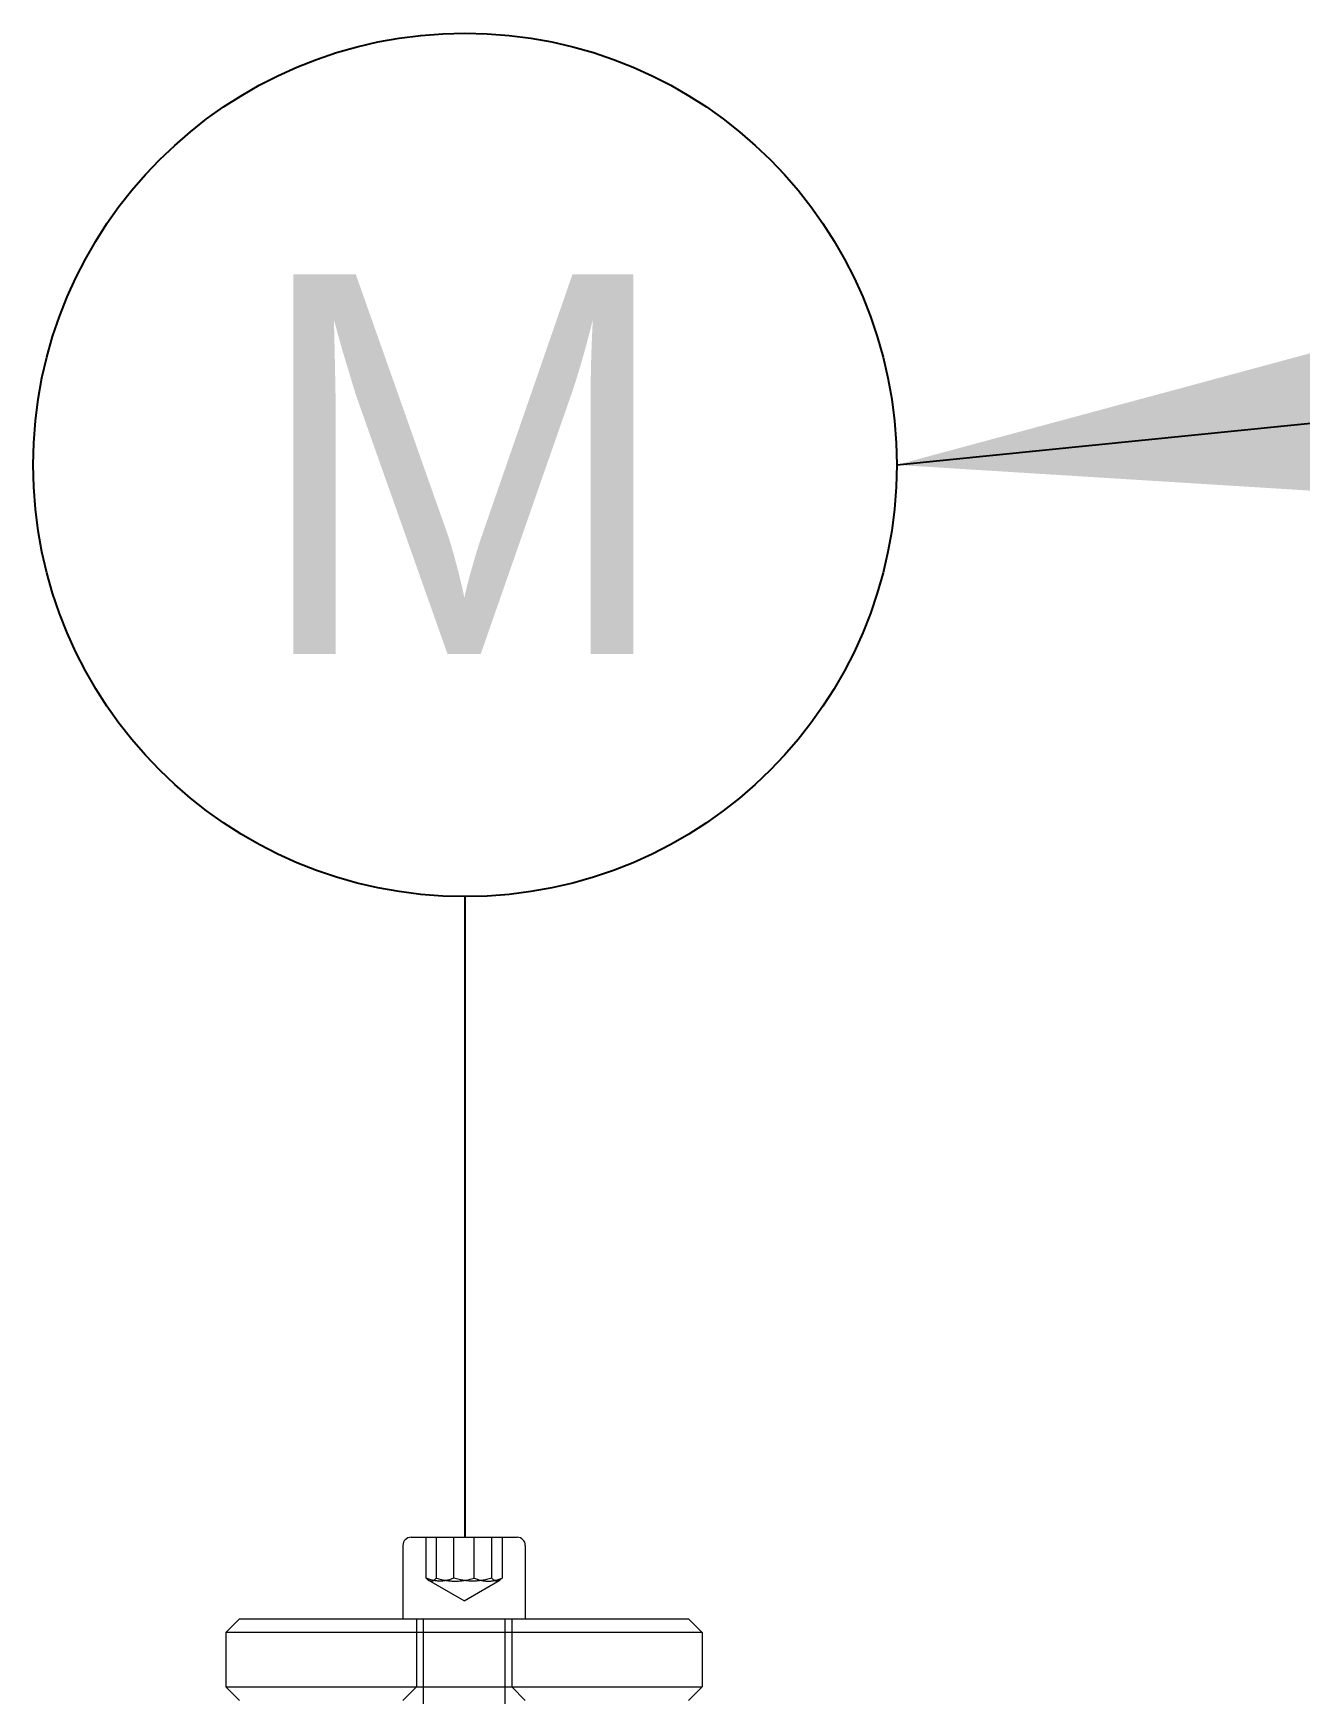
# Model space of a CAD drawing. Header units: millimetres. Extents: x -6314 to 11113, y -129 to 3675.
# Drawn here: x -4097.49 to -4060.26, y 2236.65 to 2285.47 of the extents above; entities that cross this region are included whole.
import ezdxf

# ---------------------------------------------------------------- set-up
doc = ezdxf.new("R2010")
doc.units = ezdxf.units.MM
doc.layers.add('Equipment', color=123, linetype='Continuous')
doc.dimstyles.new('ISO-25', dxfattribs={"dimtxt": 2.5, "dimasz": 2.5, "dimexe": 1.25, "dimexo": 0.625, "dimtad": 1, "dimtxsty": 'Standard', "dimcen": 2.5, "dimadec": 0, "dimazin": 0, "dimtfac": 1, "dimtmove": 0, "dimatfit": 3, "dimfxl": 1, "dimarcsym": 0})

# ---------------------------------------------------------------- blocks, each defined once
blk = doc.blocks.new('A$C161d446f')
at = {"layer": 'Equipment', "linetype": 'Continuous', "lineweight": 0, "extrusion": (0, 1, 0)}
for p, q in [((10.9, 563.521), (10.9, 561.361)), ((11.193, 563.761), (11.14, 563.761)), ((14.26, 563.761), (11.193, 563.761)), ((11.585, 563.761), (11.585, 562.561)), ((11.884, 562.561), (11.884, 563.761)), ((12.401, 562.561), (12.401, 563.761)), ((12.999, 562.561), (12.999, 563.761)), ((13.516, 562.561), (13.516, 563.761)), ((13.815, 562.561), (13.815, 563.761)), ((14.5, 563.521), (14.5, 561.361)), ((12.7, 561.894), (11.665, 562.492)), ((12.7, 561.894), (13.735, 562.492)), ((6.1, 561.361), (5.7, 560.961)), ((5.7, 560.961), (19.7, 560.961)), ((5.7, 560.961), (5.7, 559.361)), ((8.033, 561.361), (6.1, 561.361)), ((19.3, 561.361), (8.033, 561.361)), ((11.3, 561.361), (11.3, 559.361)), ((11.5, 561.341), (11.5, 551.575)), ((13.9, 561.341), (13.9, 551.575)), ((14.1, 561.361), (14.1, 559.361)), ((19.3, 561.361), (19.7, 560.961)), ((19.7, 560.961), (19.7, 559.361)), ((7.75, 559.361), (5.7, 559.361)), ((6.1, 558.961), (5.7, 559.361)), ((19.7, 559.361), (7.75, 559.361)), ((11.3, 559.361), (10.9, 558.961)), ((14.1, 559.361), (14.5, 558.961)), ((19.3, 558.961), (19.7, 559.361))]:
    blk.add_line(p, q, dxfattribs=at)
at = {"layer": 'Equipment', "linetype": 'Continuous', "lineweight": 0, "extrusion": (0, 0, -1)}
for centre, radius, start, end in [((-11.14, 563.521), 0.24, 0, 90), ((-14.26, 563.521), 0.24, 90, 180), ((-11.48, 561.341), 0.02, 90, 180), ((-13.92, 561.341), 0.02, 0, 90)]:
    blk.add_arc(centre, radius, start, end, dxfattribs=at)
at = {"layer": 'Equipment', "linetype": 'Continuous', "lineweight": 0}
for centre, start_param in [((-30.787, 537.961), -0.466004), ((-30.646, 537.961), -0.474979)]:
    blk.add_ellipse(centre, major_axis=(0, -25), ratio=0.707107, start_param=start_param, end_param=3.141593, dxfattribs=at)
for points, weights in [([(11.585, 562.561), (11.734, 562.394), (11.884, 562.561)], [1, 1.15470053838, 1]), ([(12.401, 562.561), (11.993, 562.394), (11.585, 562.561)], [1, 1.15470053838, 1]), ([(11.884, 562.561), (12.441, 562.394), (12.999, 562.561)], [1, 1.15470053838, 1]), ([(13.516, 562.561), (12.959, 562.394), (12.401, 562.561)], [2.12538660821, 2.45418506076, 2.12538660822]), ([(12.999, 562.561), (13.407, 562.394), (13.815, 562.561)], [1, 1.15470053838, 1]), ([(13.815, 562.561), (13.666, 562.394), (13.516, 562.561)], [1, 1.15470053838, 1])]:
    blk.add_rational_spline(points, weights, degree=2, dxfattribs=at)

msp = doc.modelspace()

# ---------------------------------------------------------------- linework, layer by layer
msp.add_line((-4084.797, 2260.085), (-4084.797, 2241.251))
msp.add_circle((-4084.797, 2272.777), 12.691)

# ---------------------------------------------------------------- block references
at = {"xscale": -1}
msp.add_blockref('A$C161d446f', (-4072.123, 1677.491), dxfattribs=at)

# ---------------------------------------------------------------- texts
at = {"insert": (-4091.063, 2278.384), "char_height": 11.166, "width": 777.1843, "attachment_point": 1}
msp.add_mtext('M', dxfattribs=at)

# ---------------------------------------------------------------- leaders
at = {"linetype": 'Continuous', "lineweight": -3}
msp.add_leader([(-4072.105, 2272.777), (-3966.502, 2283.464), (-3872.791, 2283.464)], dimstyle='ISO-25', override={"dimscale": 10, "dimtad": 0}, dxfattribs=at)

doc.saveas('drawing.dxf')
